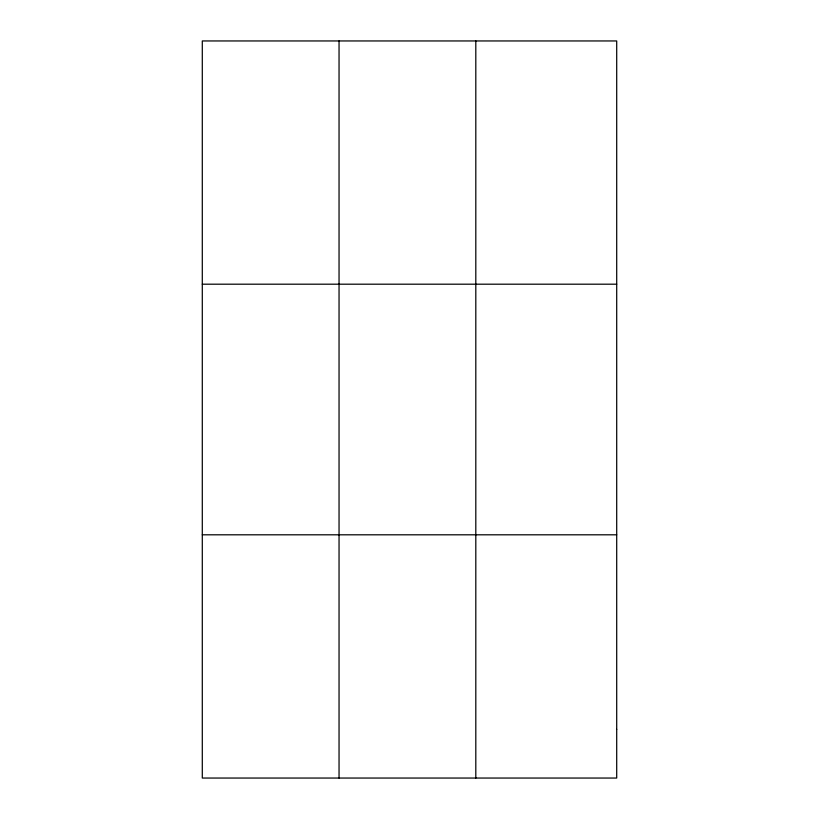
<?xml version="1.0" encoding="UTF-8"?>
<svg xmlns="http://www.w3.org/2000/svg" width="819" height="819" viewBox="0 0 819 819"><rect width="100%" height="100%" fill="white"/><g stroke="black" fill="none" stroke-linecap="round" stroke-linejoin="round"><path stroke-width="1.23" d="M339.046 40.95L339.046 778.05M475.808 40.95L475.808 778.05M202.293 284.193L616.707 284.193M202.293 534.807L616.707 534.807M616.707 729.401L616.707 778.05L202.293 778.05L202.293 40.95L616.707 40.95L616.707 729.401"/></g></svg>
